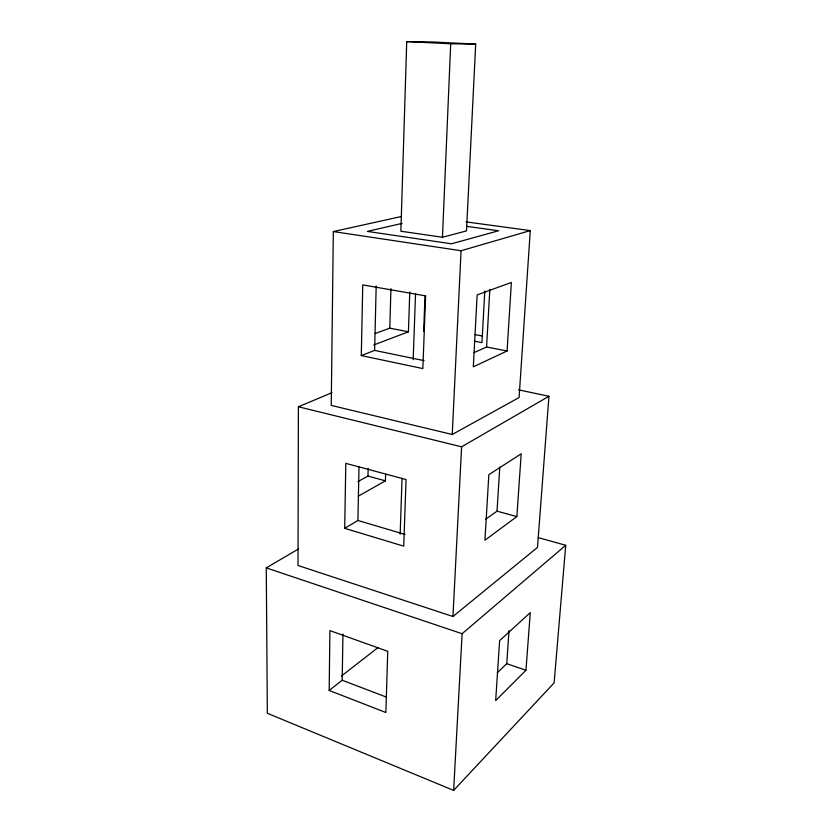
<?xml version="1.0" encoding="UTF-8"?>
<svg xmlns="http://www.w3.org/2000/svg" width="832" height="832" viewBox="0 0 832 832"><rect width="100%" height="100%" fill="white"/><g stroke="black" fill="none" stroke-linecap="round" stroke-linejoin="round"><path stroke-width="1.25" d="M331.958 392.694L298.397 406.775L298.012 565.49L452.951 616.502L537.493 547.414L548.943 396.271L518.461 389.823M400.889 216.622L333.33 231.566L331.24 405.402L452.234 434.491L519.085 397.53L530.286 230.599L466.097 221.894M329.17 690.456L329.909 630.625L387.743 651.31L385.861 712.494L329.17 690.456L342.191 680.243L342.961 634.036M344.718 528.33L345.8 463.351L406.058 479.534L403.738 546.166L344.718 528.33L357.895 520.478L405.122 534.456M357.895 520.478L359.008 466.69M361.296 355.576L362.752 284.887L425.63 295.89L422.833 368.576L361.296 355.576L374.618 350.407L424.07 360.651M357.989 481.541L367.973 476.091L368.15 468.395M374.618 350.407L376.189 286M358.353 496.142L385.424 480.834L385.611 474.375M375.232 333.507L389.792 328.172L390.926 288.631M406.734 41.6L400.868 231.234L442.458 237.255L466.492 230.911L475.696 44.086L432.775 41.985L406.734 41.6L450.705 43.784L475.696 44.086M400.161 534.258L402.033 478.442M373.755 344.978L408.418 331.802L409.781 291.918M413.182 359.642L415.542 293.55M423.654 331.396L425.027 295.485M442.458 237.255L450.705 43.784M452.234 434.491L461.063 250.734L530.286 230.599M452.951 616.502L461.604 446.815L548.943 396.271M298.563 548.902L266.271 567.882L267.342 713.274L453.638 790.4L462.114 633.714L565.729 545.293L538.304 537.638M484.796 291.013L481.946 342.628L474.344 341.162M473.928 352.664L486.574 346.996L489.84 289.318M485.451 519.397L497.026 511.181L499.793 467.074M507.073 350.979L511.368 282.454L477.152 294.913L473.325 366.818L507.073 350.979L486.574 346.996M497.37 672.682L506.74 663.686L509.018 630.614M516.859 516.578L521.186 453.814L488.842 474.677L484.931 540.238L516.859 516.578L497.026 511.181M525.949 670.28L530.275 612.633L499.637 640.63L495.674 700.575L525.949 670.28L506.74 663.686M565.729 545.293L554.112 682.874L453.638 790.4M341.505 675.958L378.206 647.41M402.054 223.392L367.349 231.4L451.485 243.797L498.618 230.755L466.69 226.356M333.33 231.566L461.063 250.734M475.072 334.61L482.591 336.045M389.792 328.172L408.418 331.802M298.397 406.775L461.604 446.815M367.973 476.091L385.424 480.834M266.271 567.882L462.114 633.714M342.191 680.243L386.381 697.081"/></g></svg>
